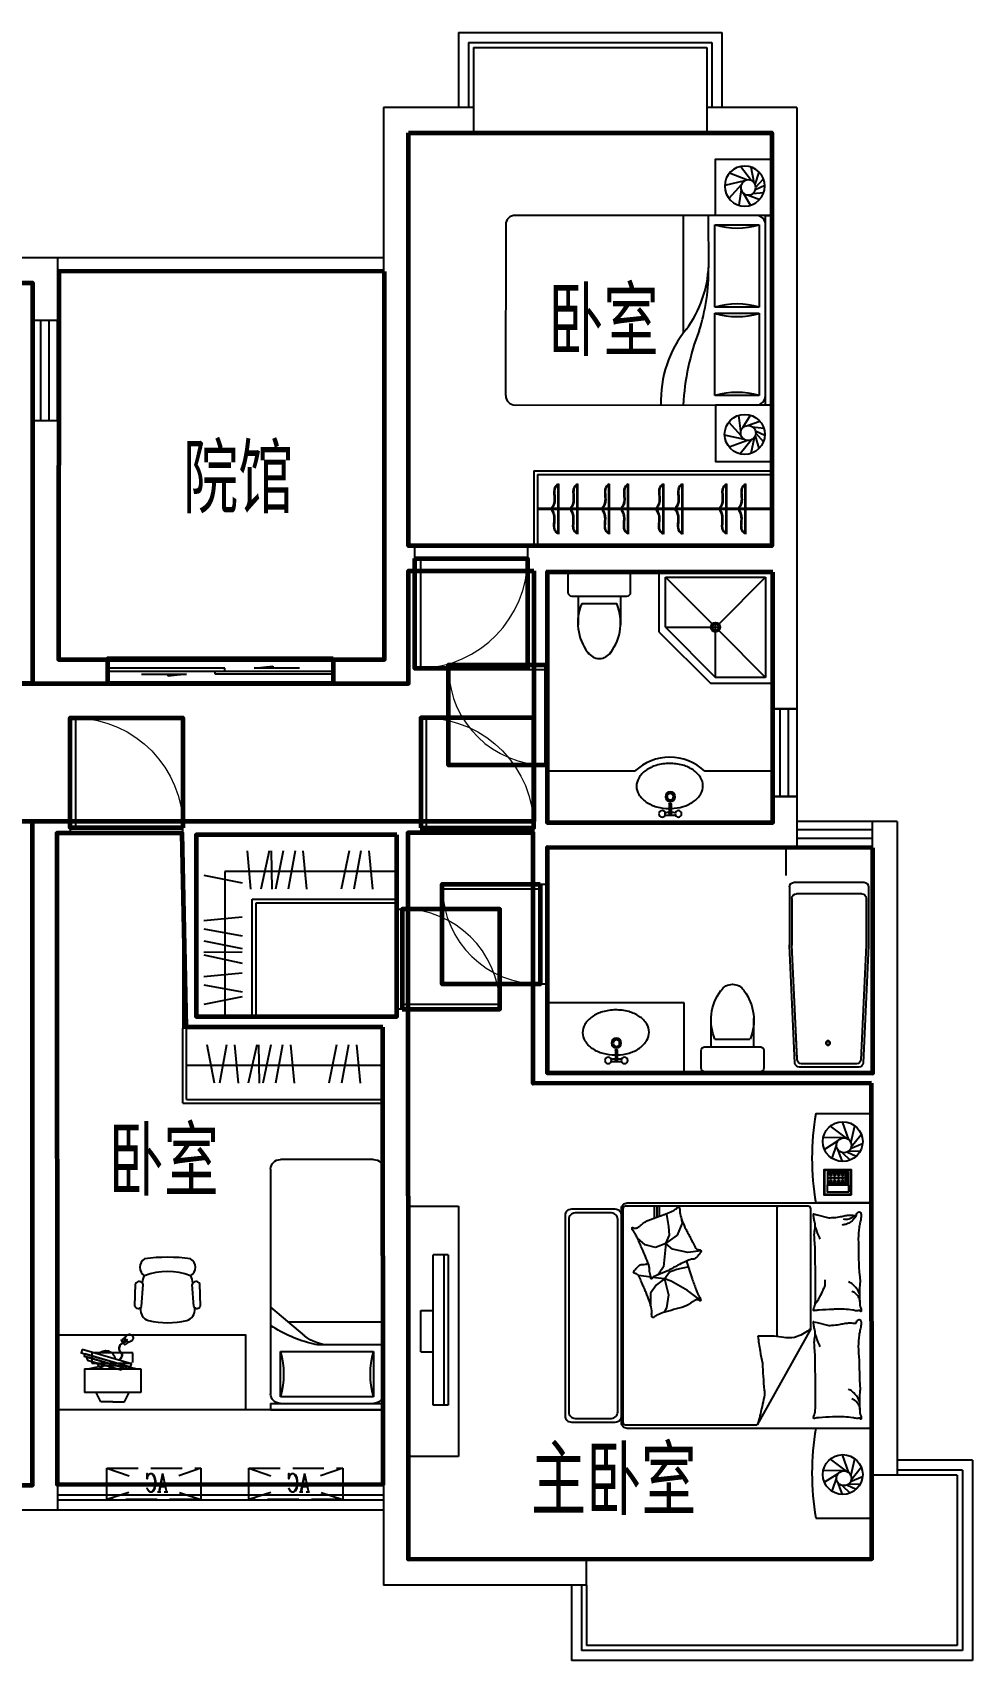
# Model space of a CAD drawing. Extents: x -634437 to -602837, y -712943 to -698043.
# Drawn here: x -610337 to -602837, y -712943 to -699943 of the extents above; entities that cross this region are included whole.
import ezdxf

# ---------------------------------------------------------------- set-up
doc = ezdxf.new("R2010")
doc.units = 0
doc.header["$LTSCALE"] = 1000
doc.header["$MEASUREMENT"] = 0
doc.linetypes.add('DASH', pattern=[0.35, 0.25, -0.1])
doc.layers.get('0').update_dxf_attribs({"linetype": 'CONTINUOUS'})
for name, color, linetype in [('F', 8, 'CONTINUOUS'), ('FURNITURE', 8, 'CONTINUOUS'), ('K_EQUIPMENT', 89, 'CONTINUOUS'), ('KTIAO', 124, 'CONTINUOUS'), ('TOTHER', 223, 'CONTINUOUS'), ('WALL', 2, 'CONTINUOUS'), ('WINDOW', 4, 'CONTINUOUS'), ('家具', 8, 'CONTINUOUS'), ('房间名称', 7, 'CONTINUOUS')]:
    doc.layers.add(name, color=color, linetype=linetype)
for name, color, linetype, lineweight in [('GT_卧室', 1, 'CONTINUOUS', 60), ('GT_卫生间', 5, 'CONTINUOUS', 60), ('GT_客厅', 2, 'CONTINUOUS', 60), ('GT_花园', 74, 'CONTINUOUS', 60), ('GT_衣帽间', 90, 'CONTINUOUS', 60), ('GT_过道', 30, 'CONTINUOUS', 60), ('GT_门', 3, 'CONTINUOUS', 60), ('GT_餐厅', 3, 'CONTINUOUS', 60)]:
    doc.layers.add(name, color=color, linetype=linetype, lineweight=lineweight)
doc.styles.add('_HZTXT', font='txt.shx', dxfattribs={"width": 0.8, "bigfont": 'HZTXT.shx'})
doc.styles.add('_ROMANC', font='ROMANC', dxfattribs={"width": 0.7})
doc.styles.add('ATT', font='TXT')
doc.styles.add('DIM_FONT', font='ZBTXT.shx', dxfattribs={"width": 0.8})

# ---------------------------------------------------------------- blocks, each defined once
blk = doc.blocks.new('$DorLib2D$00000001')
for p, q in [((0.45, 0.975), (0.5, 0.975)), ((0.45, 0), (0.45, 0.975)), ((0.5, 0), (0.5, 0.975)), ((0.5, 0), (0.45, 0))]:
    blk.add_line(p, q)
at = {"lineweight": 13}
blk.add_arc((0.475, 0), 0.975, 91.4693, 180, dxfattribs=at)
blk = doc.blocks.new('$DorLib2D$00000131')
at = {"color": 0, "linetype": 'Continuous'}
for p, q in [((0.15, 0.125), (0.2319, 0.1973)), ((0.2319, 0.1973), (0.2319, 0.125)), ((-0.5, 0.125), (-0.5, 0)), ((0.0192, 0.125), (-0.5, 0.125)), ((0.0192, 0), (0.0192, 0.125)), ((0.35, 0.125), (0.15, 0.125)), ((-0.5, 0), (0.0192, 0)), ((-0.024, 0), (0.5, 0)), ((-0.024, -0.125), (-0.024, 0)), ((0.5, 0), (0.5, -0.125)), ((-0.35, -0.125), (-0.15, -0.125)), ((-0.2319, -0.1973), (-0.2319, -0.125)), ((-0.15, -0.125), (-0.2319, -0.1973)), ((0.5, -0.125), (-0.024, -0.125))]:
    blk.add_line(p, q, dxfattribs=at)
blk = doc.blocks.new('$TCHSYS$WIN2D')
for p, q in [((-0.5, 0.5), (0.5, 0.5)), ((-0.5, 0.5), (-0.5, -0.5)), ((0.5, 0.5), (0.5, -0.5)), ((0.5, 0.167), (-0.5, 0.167)), ((0.5, -0.167), (-0.5, -0.167)), ((-0.5, -0.5), (0.5, -0.5))]:
    blk.add_line(p, q)
blk = doc.blocks.new('电视2')
for p, q in [((0, -400), (0, 0)), ((0, 0), (2000, 0)), ((1590, -116), (390, -116)), ((2000, 0), (2000, -400)), ((2000, -400), (0, -400))]:
    blk.add_line(p, q)
at = {"ltscale": 30}
for p, q in [((390, -82), (390, -202)), ((390, -82), (1590, -82)), ((1590, -82), (1590, -202)), ((1590, -202), (390, -202)), ((835, -300), (835, -202)), ((1165, -300), (1165, -202)), ((1165, -300), (835, -300))]:
    blk.add_line(p, q, dxfattribs=at)
blk = doc.blocks.new('_E0BEL')
for p, q in [((0.7, 117.5), (0.7, 175.5)), ((12.7, 117.5), (12.7, 175.5))]:
    blk.add_line(p, q)
at = {"elevation": 0}
for points in [[(-200.4, 7.9, -0.138026), (-186, 57.6, -0.10705), (-139.8, 105.2, -0.080655), (-76.4, 134.1, -0.06508), (0.7, 144.6, -0.068521)], [(12.7, 144.5, -0.061921), (85.8, 132.8, -0.080655), (148.7, 103, -0.10705), (194.1, 54.7, -0.138026), (207.8, 4.8, -0.138026), (193.4, -45, -0.10705), (147.2, -92.6, -0.080655), (83.8, -121.4, -0.068521), (2.6, -132, -0.068521), (-78.4, -120.2, -0.080655), (-141.3, -90.3, -0.10705), (-186.7, -42, -0.138026), (-200.4, 7.9, -0.138026)]]:
    blk.add_lwpolyline(points, format="xyb", dxfattribs=at)
for centre, radius in [((-43.3, 177.7, 0), 20), ((7.2, 71.9, 0), 30), ((56.7, 177.7, 0), 20), ((7.2, 71.9, 0), 20)]:
    blk.add_circle(centre, radius)
for centre, radius, start, end in [((6.7, -329.2, 0), 517, 86.4357, 93.5643), ((6.7, 684.7, 0), 517, 266.4357, 269.33501), ((6.7, 175.5, 0), 6, 360, 180), ((6.7, 117.5, 0), 6, 180, 360), ((6.7, 684.7, 0), 517, 270.66499, 273.5643)]:
    blk.add_arc(centre, radius, start, end)
at = {"style": 'DIM_FONT', "width": 0.8, "flags": 9}
for tag in ['XSIZE', 'YSIZE']:
    blk.add_attdef(tag, (0, 0), '', height=0.5, dxfattribs=at)
blk = doc.blocks.new('t55')
at = {"layer": 'TOTHER'}
for p, q in [((1217763, 680172), (1217323, 680172)), ((1217293, 680142), (1217293, 680002)), ((1217793, 680002), (1217793, 680142)), ((1217323, 679972), (1217763, 679972)), ((1217373, 679972), (1217373, 679742)), ((1217403, 679912), (1217682, 679912)), ((1217712, 679972), (1217712, 679742))]:
    blk.add_line(p, q, dxfattribs=at)
for centre, radius, start, end in [((1217323, 680142), 30, 89.9999, 179.9999), ((1217763, 680142), 30, 359.9999, 89.9999), ((1217323, 680002), 30, 179.9999, 269.9999), ((1217770, 679759), 398, 157.4503, 216.638), ((1217315, 679759), 398, 323.3617, 22.5494), ((1217763, 680002), 30, 269.9999, 359.9999), ((1217543, 679583), 110, 213.4507, 326.549)]:
    blk.add_arc(centre, radius, start, end, dxfattribs=at)
blk = doc.blocks.new('$plan$00002156')
for p, q in [((-450, 450, 0), (450, 450, 0)), ((-450, -450, 0), (-450, 450, 0)), ((-400, 400, 0), (400, 400, 0)), ((-400, 400, 0), (-26.2175, 26.2175, 0)), ((-400, -400, 0), (-400, 400, 0)), ((26.4075, 26.41, 0), (400, 400, 0)), ((400, 400, 0), (400, 0, 0)), ((450, 450, 0), (450, -37.5, 0)), ((0, 0, 0), (-25, 0, 0)), ((0, 0, 0), (0, 25, 0)), ((25, 0, 0), (0, 0, 0)), ((0, -25, 0), (0, 0, 0)), ((0, -400, 0), (400, 0, 0)), ((400, 0, 0), (37.5, 0, 0)), ((-400, -400, 0), (-26.5225, -26.5225, 0)), ((0, -400, 0), (0, -37.5, 0)), ((37.5, -450, 0), (450, -37.5, 0)), ((37.5, -450, 0), (-450, -450, 0)), ((0, -400, 0), (-400, -400, 0))]:
    blk.add_line(p, q)
for radius in [37.5, 25]:
    blk.add_circle((0, 0, 0), radius)
blk = doc.blocks.new('A$C784465A7')
at = {"layer": 'TOTHER'}
for p, q in [((29, 1507), (29, 1034)), ((66, 1544), (635, 1544)), ((673, 1507), (673, 1034)), ((48, 1413), (48, 1032)), ((85, 1451), (616, 1451)), ((654, 1413), (654, 1032)), ((29, 1030), (72, 72)), ((48, 1032), (91, 99)), ((611, 99), (654, 1032)), ((611, 109), (654, 1032)), ((629, 72), (672, 1030)), ((109, 38), (592, 38)), ((128, 66), (574, 66))]:
    blk.add_line(p, q, dxfattribs=at)
at = {"layer": 'TOTHER', "const_width": 1.41}
for points in [[(1, 1601), (1, 1)], [(701, 1601), (1, 1601)], [(701, 1), (701, 1601)], [(1, 1), (701, 1)]]:
    blk.add_lwpolyline(points, dxfattribs=at)
at = {"layer": 'TOTHER'}
for radius in [18.8, 15]:
    blk.add_circle((359, 235), radius, dxfattribs=at)
for centre, start, end in [((66, 1507), 90, 180), ((635, 1507), 0, 90), ((85, 1413), 90, 180), ((616, 1413), 0, 90), ((66, 1034), 180, 186.2034), ((635, 1034), 353.7966, 0), ((109, 76), 186.2034, 270), ((128, 104), 186.6325, 270), ((574, 104), 270, 353.3675), ((592, 76), 270, 353.7966)]:
    blk.add_arc(centre, 37.5, start, end, dxfattribs=at)
at = {"layer": 'TOTHER', "oblique": -180, "text_generation_flag": 4, "width": 0.8, "flags": 9}
for tag in ['XSIZE', 'YSIZE']:
    blk.add_attdef(tag, (1, 751), '', height=0.469, rotation=270, dxfattribs=at)
blk = doc.blocks.new('KTIAO')
at = {"layer": 'KTIAO', "linetype": 'DASH'}
for p, q in [((0, 0), (177, -59)), ((0, 0), (0, -250)), ((750, 0), (0, 0)), ((750, 0), (573, -59)), ((750, -250), (750, 0)), ((172, -193), (0, -250)), ((0, -250), (750, -250)), ((575, -192), (750, -250))]:
    blk.add_line(p, q, dxfattribs=at)
at = {"layer": 'KTIAO', "style": '_ROMANC', "width": 0.7}
blk.add_text('AC', height=148.6, rotation=360, dxfattribs=at).set_placement((261, -190))
at = {"layer": 'KTIAO', "style": 'DIM_FONT', "width": 0.6, "flags": 9}
for tag in ['XSIZE', 'YSIZE']:
    blk.add_attdef(tag, (0, -250), '', height=0.5, rotation=360, dxfattribs=at)
blk = doc.blocks.new('M_C5')
for p, q in [((-60, 63), (-50, 152)), ((-28, 86), (7, 160)), ((-9, 88), (59, 149)), ((-54, -14), (-154, 45)), ((-71, 21), (-106, 120)), ((12, 83), (112, 114)), ((26, 75), (152, 50)), ((42, 53), (156, -35)), ((48, 21), (102, -123)), ((-26, -30), (-153, -47)), ((14, -26), (-99, -126)), ((41, -2), (5, -160))]:
    blk.add_line(p, q)
for centre, radius in [((0, 0), 160), ((-11, 28), 60)]:
    blk.add_circle(centre, radius)
at = {"width": 0.8, "flags": 9}
for tag in ['XSIZE', 'YSIZE']:
    blk.add_attdef(tag, (0, 0), '', height=0.5, dxfattribs=at)
blk = doc.blocks.new('A$C5AB8049F')
for p, q in [((1964, 2125), (450, 2124)), ((450, 2074), (450, 2124)), ((1964, 2074), (1964, 2125)), ((1964, 2074), (450, 2074)), ((450, 1998), (451, 76)), ((526, 2023), (1182, 2023)), ((526, 1670), (526, 2023)), ((1182, 2023), (1182, 1670)), ((1232, 2023), (1889, 2024)), ((1232, 1670), (1232, 2023)), ((1889, 2024), (1889, 1670)), ((1965, 76), (1964, 1998)), ((867, 1620), (450, 1619)), ((1182, 1670), (526, 1670)), ((1889, 1670), (1232, 1670)), ((1384, 1418), (450, 1418)), ((526, 0), (1889, 0))]:
    blk.add_line(p, q)
for points in [[(450, 2124), (450, 1674), (0, 1674), (0, 2124)], [(1965, 2124), (1965, 1674), (2415, 1674), (2415, 2124)]]:
    blk.add_lwpolyline(points, close=True)
for centre, radius, start, end in [((526, 1998), 75.7, 90.0165, 180.0165), ((-80, 1846), 631, 343.7563, 16.2767), ((1788, 1847), 631, 163.7563, 196.2767), ((627, 1847), 631, 343.7563, 16.2767), ((2494, 1847), 631, 163.7563, 196.2767), ((1889, 1998), 75.7, 0.0165, 90.0165), ((813, 693), 928, 53.9762, 87.4767), ((888, 36), 1584, 72.2132, 90.7584), ((1926, 2131), 892, 230.4704, 272.4493), ((2049, 3273), 1857, 248.6096, 267.4005), ((526, 76), 75.7, 180.0165, 270.0165), ((1889, 76), 75.7, 270.0165, 0.0165)]:
    blk.add_arc(centre, radius, start, end)
at = {"extrusion": (0, 0, -1), "zscale": -1, "rotation": 359.983475791321}
blk.add_blockref('M_C5', (-216, 1908), dxfattribs=at)
at = {"rotation": 359.9834757913209}
blk.add_blockref('M_C5', (2199, 1908), dxfattribs=at)
blk = doc.blocks.new('A$C612B7823')
at = {"layer": 'FURNITURE', "color": 8}
for p, q in [((0, 152), (195, 152)), ((9, 157), (195, 157)), ((205, 157), (391, 157)), ((205, 152), (400, 152)), ((9, 5), (195, 5)), ((205, 5), (391, 5)), ((0, 0), (195, 0)), ((205, 0), (400, 0))]:
    blk.add_line(p, q, dxfattribs=at)
for points, knots in [([(0, 152), (5, 160), (37, 208), (130, 168), (182, 201), (195, 210)], [0, 0, 0, 0, 27.872489, 164.947438, 211.656479, 211.656479, 211.656479, 211.656479]), ([(9, 157), (10, 158), (10, 159), (13, 163), (16, 166), (19, 169), (20, 170), (22, 172), (24, 173), (28, 176), (31, 178), (38, 180), (41, 181), (48, 182), (52, 183), (60, 183), (64, 183), (76, 183), (83, 182), (99, 181), (107, 181), (122, 180), (130, 180), (141, 181), (144, 181), (149, 182), (151, 183), (155, 184), (157, 184), (159, 185), (161, 186), (165, 187), (168, 188), (177, 193), (183, 196), (191, 201), (193, 202), (195, 204)], [9.13022, 9.13022, 9.13022, 9.13022, 12.01384, 12.01384, 24.02768, 24.02768, 27.936178, 27.936178, 35.307873, 35.307873, 47.743214, 47.743214, 60.178555, 60.178555, 72.613896, 72.613896, 85.049237, 85.049237, 106.389948, 106.389948, 127.730658, 127.730658, 149.071368, 149.071368, 157.354435, 157.354435, 163.711331, 163.711331, 168.103919, 168.103919, 172.496506, 172.496506, 181.281681, 181.281681, 201.387953, 201.387953, 208.3547, 208.3547, 208.3547, 208.3547]), ([(400, 152), (395, 160), (363, 208), (270, 168), (218, 201), (205, 210)], [0, 0, 0, 0, 27.872489, 164.947438, 211.656479, 211.656479, 211.656479, 211.656479]), ([(391, 157), (390, 158), (390, 159), (387, 163), (384, 166), (381, 169), (380, 170), (378, 172), (376, 173), (372, 176), (369, 178), (362, 180), (359, 181), (352, 182), (348, 183), (340, 183), (336, 183), (324, 183), (317, 182), (301, 181), (293, 181), (278, 180), (270, 180), (259, 181), (256, 181), (251, 182), (249, 183), (245, 184), (243, 184), (241, 185), (239, 186), (235, 187), (232, 188), (223, 193), (217, 196), (209, 201), (207, 202), (205, 204)], [9.13022, 9.13022, 9.13022, 9.13022, 12.01384, 12.01384, 24.02768, 24.02768, 27.936178, 27.936178, 35.307873, 35.307873, 47.743214, 47.743214, 60.178555, 60.178555, 72.613896, 72.613896, 85.049237, 85.049237, 106.389948, 106.389948, 127.730658, 127.730658, 149.071368, 149.071368, 157.354435, 157.354435, 163.711331, 163.711331, 168.103919, 168.103919, 172.496506, 172.496506, 181.281681, 181.281681, 201.387953, 201.387953, 208.3547, 208.3547, 208.3547, 208.3547]), ([(0, 0), (5, 8), (37, 56), (130, 16), (182, 49), (195, 58)], [0, 0, 0, 0, 27.872489, 164.947438, 211.656479, 211.656479, 211.656479, 211.656479]), ([(9, 5), (10, 6), (10, 7), (13, 11), (16, 13), (19, 17), (20, 18), (22, 20), (24, 21), (28, 24), (31, 25), (38, 28), (41, 29), (48, 30), (52, 30), (60, 31), (64, 31), (76, 31), (83, 30), (99, 29), (107, 29), (122, 28), (130, 28), (141, 29), (144, 29), (149, 30), (151, 31), (155, 31), (157, 32), (159, 33), (161, 33), (165, 35), (168, 36), (177, 40), (183, 44), (191, 49), (193, 50), (195, 52)], [9.13022, 9.13022, 9.13022, 9.13022, 12.01384, 12.01384, 24.02768, 24.02768, 27.936178, 27.936178, 35.307873, 35.307873, 47.743214, 47.743214, 60.178555, 60.178555, 72.613896, 72.613896, 85.049237, 85.049237, 106.389948, 106.389948, 127.730658, 127.730658, 149.071368, 149.071368, 157.354435, 157.354435, 163.711331, 163.711331, 168.103919, 168.103919, 172.496506, 172.496506, 181.281681, 181.281681, 201.387953, 201.387953, 208.3547, 208.3547, 208.3547, 208.3547]), ([(400, 0), (395, 8), (363, 56), (270, 16), (218, 49), (205, 58)], [0, 0, 0, 0, 27.872489, 164.947438, 211.656479, 211.656479, 211.656479, 211.656479]), ([(391, 5), (390, 6), (390, 7), (387, 11), (384, 13), (381, 17), (380, 18), (378, 20), (376, 21), (372, 24), (369, 25), (362, 28), (359, 29), (352, 30), (348, 30), (340, 31), (336, 31), (324, 31), (317, 30), (301, 29), (293, 29), (278, 28), (270, 28), (259, 29), (256, 29), (251, 30), (249, 31), (245, 31), (243, 32), (241, 33), (239, 33), (235, 35), (232, 36), (223, 40), (217, 44), (209, 49), (207, 50), (205, 52)], [9.13022, 9.13022, 9.13022, 9.13022, 12.01384, 12.01384, 24.02768, 24.02768, 27.936178, 27.936178, 35.307873, 35.307873, 47.743214, 47.743214, 60.178555, 60.178555, 72.613896, 72.613896, 85.049237, 85.049237, 106.389948, 106.389948, 127.730658, 127.730658, 149.071368, 149.071368, 157.354435, 157.354435, 163.711331, 163.711331, 168.103919, 168.103919, 172.496506, 172.496506, 181.281681, 181.281681, 201.387953, 201.387953, 208.3547, 208.3547, 208.3547, 208.3547])]:
    blk.add_open_spline(points, degree=3, knots=knots, dxfattribs=at)
blk = doc.blocks.new('A$C574D23D0')
at = {"layer": 'FURNITURE'}
for p, q in [((1870, 18), (1870, 588)), ((1900, -12), (1900, 588)), ((0, 298), (1870, 298)), ((0, 288), (1870, 288)), ((1870, 18), (0, 18)), ((1900, -12), (0, -12))]:
    blk.add_line(p, q, dxfattribs=at)
at = {"layer": 'FURNITURE', "xscale": -1, "rotation": 270}
for p in [(210, 93), (714, 93), (1146, 93), (1551, 93)]:
    blk.add_blockref('A$C612B7823', p, dxfattribs=at)
blk = doc.blocks.new('A$C723222DE')
at = {"layer": 'FURNITURE'}
for p, q in [((188, 186), (60, 283)), ((208, 174), (158, 317)), ((224, 146), (255, 285)), ((153, 188), (3, 191)), ((119, 164), (13, 97)), ((109, 135), (71, 27)), ((221, 103), (316, 143)), ((226, 118), (306, 217)), ((118, 97), (155, 0)), ((153, 73), (218, 11)), ((192, 76), (266, 42)), ((208, 86), (298, 83))]:
    blk.add_line(p, q, dxfattribs=at)
for centre, radius in [((159, 159), 159), ((168, 130), 59.4)]:
    blk.add_circle(centre, radius, dxfattribs=at)
blk = doc.blocks.new('A$C78A820BF')
at = {"color": 252}
for p, q in [((2000, 3231), (2450, 3231)), ((2450, 3231), (2450, 2516)), ((1941, 2490), (482, 2490)), ((714, 2396), (714, 2490)), ((734, 2404), (734, 2490)), ((754, 2411), (754, 2490)), ((2450, 2516), (2000, 2516)), ((462, 2470), (462, 764)), ((812, 2425), (805, 2429)), ((829, 2327), (812, 2425)), ((898, 2260), (936, 2355)), ((936, 2355), (932, 2379)), ((1689, 2470), (1689, 1450)), ((1961, 1512), (1961, 2470)), ((640, 2181), (577, 2235)), ((805, 2191), (898, 2260)), ((805, 2191), (832, 2258)), ((832, 2258), (829, 2327)), ((722, 2160), (640, 2181)), ((805, 2191), (722, 2160)), ((805, 2191), (786, 2006)), ((857, 2147), (805, 2191)), ((979, 2121), (857, 2147)), ((1082, 2135), (979, 2121)), ((750, 1956), (741, 1944)), ((786, 2006), (750, 1956)), ((792, 1910), (833, 1967)), ((833, 1967), (891, 1987)), ((891, 1987), (980, 2007)), ((683, 1924), (589, 1936)), ((729, 1861), (681, 1795)), ((792, 1910), (698, 1922)), ((792, 1910), (729, 1861)), ((792, 1910), (824, 1782)), ((847, 1892), (792, 1910)), ((978, 1817), (847, 1892)), ((681, 1795), (681, 1703)), ((824, 1782), (810, 1679)), ((1082, 1738), (978, 1817)), ((810, 1679), (790, 1643)), ((1961, 1512), (1534, 744)), ((482, 744), (1534, 744)), ((2450, 716), (2000, 716)), ((2450, 0), (2450, 716)), ((2000, 0), (2450, 0))]:
    blk.add_line(p, q, dxfattribs=at)
for points in [[(2286, 2582), (2286, 2781), (2066, 2781), (2066, 2582)], [(2281, 2587), (2281, 2776), (2071, 2776), (2071, 2587)], [(2262, 2669), (2262, 2758), (2093, 2758), (2093, 2669)], [(2251, 2681), (2251, 2746), (2235, 2746), (2235, 2681)], [(2263, 2606), (2263, 2657), (2092, 2657), (2092, 2606)]]:
    blk.add_lwpolyline(points, close=True, dxfattribs=at)
for points in [[(495, 2516), (2450, 2516), (2450, 716), (495, 716, -0.414214), (450, 761), (450, 2471, -0.414214)], [(867, 2457, 0.101392), (891, 2476, -0.223768), (904, 2482, -0.25558), (909, 2479, -0.081563), (915, 2464, -0.071805), (916, 2447, 0.069985), (918, 2429, 0.03546), (935, 2371, 0.029432), (965, 2304, 0.001554), (982, 2272, -0.00152), (999, 2239, -0.004735), (1017, 2205, 0.00382), (1038, 2163, 0.296001), (1072, 2143, -0.649774), (1083, 2123, -0.02319), (1078, 2118, 0.0288), (1075, 2114, 0.005727), (1070, 2107, -0.004358), (1063, 2098, -0.027528), (1047, 2079, -0.046214), (1036, 2070, -0.194121), (1020, 2066, 0.133719), (996, 2063, 0.011505), (954, 2044, 0.008882), (900, 2018, 0.012426), (832, 1981, -0.033612), (806, 1968), (749, 1945), (706, 1927, 0.224341), (693, 1913, -0.722772), (684, 1913, -0.103513), (683, 1917, 0.053465), (683, 1924, 0.030109), (678, 1947, -0.031436), (674, 1969, -0.05324), (674, 1984, 0.05518), (673, 1999, 0.056271), (667, 2024, 0.0108), (615, 2150, 0.00456), (577, 2235, 0.01125), (561, 2268, 0.069394), (548, 2286, -0.079756), (538, 2302, -0.106399), (535, 2317, -0.328642), (538, 2321, -0.299547), (544, 2319, 0.189917), (554, 2314, 0.033518), (564, 2314, 0.075627), (568, 2315, 0.053489), (576, 2318, 0.017838), (597, 2332, 0.038394), (620, 2351, -0.059529), (635, 2363, -0.035943), (660, 2375, -0.011245), (745, 2407, -0.006203), (783, 2421, 0.010783), (805, 2429, 0.019485), (818, 2434, 0.005062)], [(0, 2416), (0, 816, 0.414214), (50, 766), (400, 766, 0.414214), (450, 816), (450, 2416, 0.414214), (400, 2466), (50, 2466, 0.414214)], [(30, 2386), (30, 846, 0.414214), (80, 796), (370, 796, 0.414214), (420, 846), (420, 2386, 0.414214), (370, 2436), (80, 2436, 0.414214)]]:
    blk.add_lwpolyline(points, format="xyb", close=True, dxfattribs=at)
for points in [[(2323, 2415, -0.263368), (2342, 2443, -0.494818), (2361, 2433, -0.049225), (2362, 2416, -0.036831), (2361, 2392, -0.031893), (2353, 2354, 0.035782), (2346, 2320, 0.032941), (2340, 2230, 0.011324), (2346, 1969, 0.017905), (2351, 1932, -0.033397), (2353, 1912, -0.03204), (2353, 1874, 0.018442), (2349, 1810, 0.010837), (2350, 1745, 0.014624), (2353, 1697, 0.111249), (2361, 1675, -0.153708), (2364, 1658, -0.076444), (2363, 1651, -0.215512), (2361, 1649, -0.585858), (2358, 1651, 0.363489), (2355, 1656, 0.191716), (2344, 1656, -0.129675), (2327, 1654, -0.01735), (2310, 1657, 0.019326), (2295, 1660, 0.018818), (2227, 1667, 0.021828), (2167, 1667, 0.006204), (2134, 1666, 0.001963), (2027, 1660, 0.028341), (1991, 1656, -0.117014), (1982, 1656, -0.36606), (1981, 1658, -0.03973), (1984, 1671, -0.048309), (1989, 1685, 0.062981), (1993, 1696, 0.04058), (1996, 1719, 0.014345), (1999, 1786, 0.005484), (1998, 1911, 0.002795), (1995, 2157, 0.008762), (1992, 2200, -0.008153), (1989, 2246, -0.06251), (1994, 2303, 0.078669), (1996, 2348, 0.047825), (1991, 2371, -0.034494), (1984, 2401, -0.023571), (1981, 2427, -0.510228), (1982, 2428), (2012, 2420), (2094, 2400, 0.073041), (2114, 2398, 0.023305), (2175, 2403, 0.018299), (2198, 2407, -0.01097), (2236, 2415, -0.042281), (2270, 2418, -0.027201), (2324, 2415)], [(2323, 2415, -0.077379), (2298, 2380, -0.077379), (2263, 2354, -0.047525), (2239, 2345, -0.047525), (2212, 2339)], [(2307, 2416, -0.05369), (2294, 2402, -0.070312), (2282, 2394, -0.015448), (2273, 2390, -0.013244), (2263, 2386, -0.082127), (2245, 2383, -0.064164), (2222, 2386)], [(1996, 2324, 0.009729), (2005, 2297, 0.009729), (2015, 2270, 0.007971), (2024, 2248, 0.007971), (2034, 2227)], [(970, 2052, 0.025626), (972, 2040, 0.0108), (1014, 1911, 0.00456), (1045, 1823, 0.01125), (1059, 1788, 0.069394), (1070, 1769, -0.079756), (1079, 1753, -0.106399), (1082, 1738, -0.328642), (1078, 1734, -0.299547), (1072, 1736, 0.189917), (1063, 1742, 0.033518), (1053, 1743, 0.075627), (1048, 1743, 0.053489), (1040, 1740, 0.017838), (1018, 1727, 0.038394), (994, 1710, -0.059529), (978, 1700, -0.035943), (952, 1689, -0.011245), (865, 1664, -0.006203), (826, 1653, 0.010783), (803, 1647, 0.019485), (790, 1643, 0.005062), (740, 1623, 0.101392), (714, 1606, -0.223768), (701, 1602, -0.25558), (696, 1605, -0.081563), (691, 1620, -0.071805), (691, 1637, 0.069985), (691, 1655, 0.03546), (678, 1715, 0.029432), (653, 1784, 0.001554), (639, 1817, -0.00152), (624, 1851, -0.004735), (610, 1886, 0.00382), (591, 1930, 0.296001), (559, 1952, -0.649774), (550, 1973, -0.02319), (555, 1978, 0.0288), (558, 1982, 0.005727), (564, 1988, -0.004358), (572, 1997, -0.027528), (589, 2014, -0.046214), (600, 2022, -0.194121), (617, 2025, 0.133719), (641, 2026, 0.005779), (663, 2034, 0.008882)], [(1995, 1705, 0.016108), (2021, 1744, 0.024599), (2036, 1771, 0.009477), (2059, 1820, 0.015937), (2072, 1850, 0.072521), (2075, 1866, 0.033339), (2075, 1902)], [(2349, 1791, 0.027842), (2339, 1814, 0.048685), (2331, 1827, 0.023666), (2306, 1855, 0.031223), (2286, 1874, 0.046801), (2278, 1879, 0.023191), (2261, 1887)], [(2355, 1709, 0.088153), (2352, 1743, 0.088153), (2336, 1774, 0.077547), (2315, 1796, 0.077547), (2288, 1810)], [(2323, 1555, -0.263368), (2342, 1583, -0.494818), (2361, 1574, -0.049225), (2362, 1556, -0.036831), (2361, 1533, -0.031893), (2353, 1495, 0.035782), (2346, 1461, 0.032941), (2340, 1371, 0.026564), (2346, 1260, 0.003617), (2351, 1072, -0.033397), (2353, 1052, -0.03204), (2353, 1015, 0.018442), (2349, 951, 0.010837), (2350, 886, 0.014624), (2353, 838, 0.111249), (2361, 816, -0.153708), (2364, 799, -0.076444), (2363, 791, -0.215512), (2361, 789, -0.585858), (2358, 792, 0.363489), (2355, 797, 0.191716), (2344, 797, -0.129675), (2327, 795, -0.01735), (2310, 798, 0.019326), (2295, 801, 0.018818), (2227, 807, 0.021828), (2167, 808, 0.006204), (2134, 807, 0.001963), (2027, 801, 0.028341), (1991, 796, -0.117014), (1982, 797, -0.36606), (1981, 798, -0.03973), (1984, 812, -0.048309), (1989, 826, 0.062981), (1993, 836, 0.04058), (1996, 860, 0.014345), (1999, 926, 0.005484), (1998, 1052, 0.002795), (1995, 1298, 0.008762), (1992, 1341, -0.008153), (1989, 1386, -0.06251), (1994, 1443, 0.078669), (1996, 1489, 0.047825), (1991, 1511, -0.034494), (1984, 1542, -0.023571), (1981, 1568, -0.510228), (1982, 1568), (2012, 1561), (2094, 1540, 0.073041), (2114, 1538, 0.023305), (2175, 1544, 0.018299), (2198, 1548, -0.01097), (2236, 1555, -0.042281), (2270, 1558, -0.027201), (2324, 1555)], [(1538, 1451, 0.007867), (1556, 1334, 0.009508), (1574, 1237, 0.002044), (1588, 1022, -0.023828), (1592, 1004, -0.080713), (1591, 985, -0.009591), (1559, 833, -0.013133), (1551, 799, -0.007859), (1534, 744)], [(1961, 1512, -0.085272), (1851, 1449, -0.124044), (1764, 1440), (1668, 1453), (1538, 1451)], [(1996, 1465, 0.009729), (2005, 1438, 0.009729), (2015, 1411, 0.007971), (2024, 1389, 0.007971), (2034, 1368)], [(2349, 931, 0.027842), (2339, 955, 0.048685), (2331, 968, 0.023666), (2306, 996, 0.031223), (2286, 1015, 0.046801), (2278, 1020, 0.023191), (2261, 1028)], [(2355, 849, 0.088153), (2352, 884, 0.088153), (2336, 915, 0.077547), (2315, 937, 0.077547), (2288, 951)]]:
    blk.add_lwpolyline(points, format="xyb", dxfattribs=at)
for centre in [(2120, 2744), (2151, 2744), (2182, 2744), (2214, 2744), (2120, 2715), (2120, 2686), (2151, 2715), (2151, 2686), (2182, 2715), (2182, 2686), (2214, 2715), (2214, 2686)]:
    blk.add_circle(centre, 9.56, dxfattribs=at)
for centre, radius, start, end in [((4118, 2873), 2148, 170.4136, 189.5864), ((482, 2470), 20, 90, 180), ((1709, 2470), 20, 90, 180), ((1941, 2470), 20, 0, 90), ((482, 764), 20, 180, 270), ((4118, 358), 2148, 170.4136, 189.5864)]:
    blk.add_arc(centre, radius, start, end, dxfattribs=at)
for p in [(2057, 2847), (2057, 188)]:
    blk.add_blockref('A$C723222DE', p, dxfattribs=at)
at = {"color": 252, "style": 'DIM_FONT', "width": 0.8, "flags": 9}
for tag in ['XSIZE', 'YSIZE']:
    blk.add_attdef(tag, (2450, 2516), '', height=0.5, rotation=270, dxfattribs=at)
blk = doc.blocks.new('11PTVN02')
at = {"color": 0, "linetype": 'ByBlock'}
for p, q in [((14, 24), (4, 24)), ((4, 24), (4, 0)), ((14, 0), (14, 24)), ((0, 17), (4, 19)), ((0, 12), (0, 17)), ((0, 12), (0, 7)), ((0, 7), (4, 5)), ((14, 0), (4, 0))]:
    blk.add_line(p, q, dxfattribs=at)
blk.add_arc((-21.5, 12), 37, 343.62955, 16.37045, dxfattribs=at)
at = {"color": 0, "linetype": 'ByBlock', "style": 'ATT'}
for tag, p, flags in [('ITEM', (1, -12), 3), ('ROOM_NUMBER', (1, -20), 1), ('WIDTH', (1, -29), 3), ('DEPTH', (1, -38), 3)]:
    blk.add_attdef(tag, p, '', height=6, dxfattribs=dict(at, flags=flags))
blk = doc.blocks.new('12PSTG02')
at = {"color": 0, "linetype": 'ByBlock'}
for p, q in [((-5.882738, 11.493405), (-13.636493, 11.294805)), ((-5.73403, 9.170818), (-13.415554, 8.575543)), ((-4.996459, 9.562867), (-5.284204, 9.540568)), ((-5.882738, -11.493405), (-13.636493, -11.294805)), ((-5.73403, -9.170818), (-13.415554, -8.575543)), ((-4.996459, -9.562867), (-5.284204, -9.540568)), ((-4.996459, -9.562867), (-5.28099, -9.544821))]:
    blk.add_line(p, q, dxfattribs=at)
for centre, radius, start, end in [((-6.286552, 10.301496), 1.258456, 296.04311, 71.283835), ((39.486083, 0), 62.486083, 172.590731, 187.409269), ((-19.5, 6.311132), 3.452743, 30.392687, 149.607313), ((4.70097, 0), 22.70097, 159.208954, 200.791046), ((-12.998837, 0.943692), 7.999035, 97.334712, 116.212212), ((-13.097037, 9.970029), 1.4304, 112.156422, 257.133709), ((-4.647836, 5.578088), 4, 16.10866, 95), ((-28.187947, 0), 28.187947, 346.275006, 13.724994), ((-19.5, -6.311132), 3.452743, 210.392687, 329.607313), ((-12.998837, -1.056308), 7.999035, 243.61801, 261.904764), ((-13.097037, -9.970029), 1.4304, 102.866291, 247.843578), ((-6.286552, -10.301496), 1.258456, 288.716165, 63.95689), ((-4.647836, -5.578088), 4, 265, 343.89134)]:
    blk.add_arc(centre, radius, start, end, dxfattribs=at)
at = {"color": 0, "linetype": 'ByBlock', "style": 'ATT'}
for tag, p, flags in [('ITEM', (-22, -21), 3), ('ROOM_NUMBER', (-22, -29), 1)]:
    blk.add_attdef(tag, p, '', height=6, dxfattribs=dict(at, flags=flags))
blk = doc.blocks.new('DFEE')
at = {"layer": '家具', "color": 8, "ltscale": 0.3}
for p, q in [((3896268, -1455215), (3896260, -1455196)), ((3896272, -1455224), (3896269, -1455218)), ((3896277, -1455189), (3896287, -1455212)), ((3896278, -1455181), (3896281, -1455186)), ((3896279, -1455190), (3896291, -1455218)), ((3896281, -1455180), (3896283, -1455185)), ((3896298, -1455215), (3896286, -1455187)), ((3896297, -1455208), (3896287, -1455185)), ((3896287, -1455214), (3896290, -1455220)), ((3896300, -1455216), (3896298, -1455210)), ((3896312, -1455197), (3896304, -1455178)), ((3896318, -1455212), (3896313, -1455199))]:
    blk.add_line(p, q, dxfattribs=at)
for points in [[(3896036, -1454961), (3896043, -1454935), (3896435, -1455049), (3896428, -1455075)], [(3896072, -1454943), (3896078, -1454924), (3896412, -1455021), (3896406, -1455040)], [(3896093, -1454929), (3896117, -1454911), (3896385, -1454989), (3896393, -1455016)]]:
    blk.add_lwpolyline(points, close=True, dxfattribs=at)
for centre, radius, start, end in [((3896239, -1454992), 74.1, 20.022, 127.635), ((3896239, -1454992), 74.1, 185.4, 322.257), ((3896264, -1455195), 4, 123.975, 202.6074), ((3896314, -1455263), 88.8, 113.3815, 126.1436), ((3896267, -1455154), 61.7, 270.6365, 288.2476), ((3896268, -1455154), 63.3, 271.22, 288.3616), ((3896286, -1455196), 11.3, 118.678, 142.1797), ((3896286, -1455196), 9.75, 88.3785, 136.8363), ((3896314, -1455263), 88.8, 99.0711, 111.8332), ((3896286, -1455196), 11.3, 83.035, 106.5367), ((3896289, -1455204), 15.8, 271.9024, 313.3123), ((3896289, -1455204), 14.2, 276.2925, 308.9223), ((3896269, -1455153), 61.7, 296.9671, 314.5782), ((3896269, -1455154), 63.3, 296.8532, 313.9947), ((3896301, -1455179), 4, 22.6074, 101.2397), ((3896348, -1455196), 33.8, 207.8637, 220.5026), ((3896292, -1455247), 42.9, 14.6734, 43.8634), ((3896242, -1455240), 33.8, 4.7121, 27.8637), ((3896318, -1455236), 42.9, 181.3514, 210.5414), ((3896306, -1455243), 28.3, 211.4048, 13.8099)]:
    blk.add_arc(centre, radius, start, end, dxfattribs=at)
for points, knots in [([(3896278, -1455181), (3896274, -1455167), (3896266, -1455146), (3896283, -1455108), (3896328, -1455107), (3896333, -1455071), (3896332, -1455052), (3896331, -1455047)], [0, 0, 0, 0, 41.803784, 84.615003, 133.531563, 179.048636, 200.365418, 200.365418, 200.365418, 200.365418]), ([(3896281, -1455180), (3896277, -1455170), (3896269, -1455148), (3896286, -1455110), (3896331, -1455109), (3896335, -1455072), (3896334, -1455053), (3896334, -1455048)], [0, 0, 0, 0, 41.803784, 84.615003, 133.531563, 179.048636, 202.886596, 202.886596, 202.886596, 202.886596])]:
    blk.add_open_spline(points, degree=3, knots=knots, dxfattribs=at)
blk = doc.blocks.new('$plan$00000310')
at = {"color": 0, "linetype": 'ByBlock'}
for p, q in [((-2000, 78), (-2000, 822)), ((-1922, 900), (-130, 900)), ((-821, 900), (-593, 629)), ((-467, 822), (-467, 78)), ((-104, 822), (-467, 822)), ((-104, 78), (-104, 822)), ((-52, 900), (-52, 0)), ((-52, 900), (0, 900)), ((0, 900), (0, 0)), ((-701, 0), (-701, 757)), ((-519, 0), (-519, 490)), ((-130, 0), (-1922, 0)), ((-467, 78), (-104, 78)), ((-52, 0), (0, 0))]:
    blk.add_line(p, q, dxfattribs=at)
for centre, radius, start, end in [((-1922, 822), 77.9, 90, 180), ((-1556, 317), 1057, 13.3928, 33.4501), ((-286, 1445), 649, 253.7398, 286.2602), ((-130, 822), 77.9, 0, 90), ((-831, 428), 312, 0, 40.1059), ((-831, 490), 312, 0, 13.3928), ((-1922, 78), 77.9, 180, 270), ((-286, -545), 649, 73.7398, 106.2602), ((-130, 78), 77.9, 270, 0)]:
    blk.add_arc(centre, radius, start, end, dxfattribs=at)

msp = doc.modelspace()

# ---------------------------------------------------------------- linework, layer by layer
at = {"layer": 'F'}
for p, q in [((-608594, -706783), (-608622, -706478)), ((-608448, -706478), (-608515, -706783)), ((-608425, -706783), (-608430, -706478)), ((-608336, -706478), (-608399, -706783)), ((-608242, -706478), (-608298, -706783)), ((-608147, -706783), (-608176, -706478)), ((-607810, -706478), (-607873, -706783)), ((-607716, -706478), (-607772, -706783)), ((-607621, -706783), (-607650, -706478)), ((-608969, -706671), (-608663, -706734)), ((-607437, -706643), (-608803, -706643)), ((-608803, -706643), (-608803, -707793)), ((-608583, -706863), (-607437, -706863)), ((-608583, -707793), (-608583, -706863)), ((-608553, -706893), (-607437, -706893)), ((-608553, -707793), (-608553, -706893)), ((-608663, -707007), (-608969, -707036)), ((-608969, -707102), (-608663, -707158)), ((-608969, -707197), (-608663, -707259)), ((-608663, -707286), (-608969, -707291)), ((-608969, -707309), (-608663, -707375)), ((-608663, -707454), (-608969, -707483)), ((-608969, -707549), (-608663, -707605)), ((-608663, -707644), (-608969, -707705)), ((-609137, -708493), (-609137, -707893)), ((-609107, -708463), (-609107, -707893)), ((-608884, -708333), (-608944, -708028)), ((-608788, -708028), (-608845, -708333)), ((-608694, -708333), (-608722, -708028)), ((-608548, -708028), (-608615, -708333)), ((-608525, -708333), (-608530, -708028)), ((-608436, -708028), (-608499, -708333)), ((-608342, -708028), (-608398, -708333)), ((-608247, -708333), (-608276, -708028)), ((-607910, -708028), (-607973, -708333)), ((-607816, -708028), (-607872, -708333)), ((-607721, -708333), (-607750, -708028)), ((-607537, -708193), (-609107, -708193)), ((-609137, -708493), (-607537, -708493)), ((-609107, -708463), (-607537, -708463))]:
    msp.add_line(p, q, dxfattribs=at)
at = {"layer": 'FURNITURE'}
for p, q in [((-609537, -710487), (-609864, -710487)), ((-609864, -710487), (-609864, -710569)), ((-609864, -710569), (-609544, -710569)), ((-609537, -710564), (-609537, -710487))]:
    msp.add_line(p, q, dxfattribs=at)
msp.add_lwpolyline([(-608637, -710943), (-610137, -710943), (-610137, -710343), (-608637, -710343)], close=True, dxfattribs=at)
msp.add_lwpolyline([(-608637, -710943), (-610137, -710943), (-610137, -710343), (-608637, -710343)], close=True, dxfattribs=at)
at = {"layer": 'GT_卧室'}
for points in [[(-607337, -700743), (-604437, -700743), (-604437, -704043), (-607337, -704043), (-607337, -700743)], [(-607542, -707886), (-609112, -707887), (-609144, -706337), (-610143, -706337), (-610139, -711537), (-607539, -711536), (-607542, -707886)], [(-603642, -708333), (-606342, -708335), (-606343, -706335), (-607343, -706335), (-607339, -712135), (-603639, -712133), (-603642, -708333)]]:
    msp.add_lwpolyline(points, dxfattribs=at)
at = {"layer": 'GT_卫生间'}
for points in [[(-604429, -704253), (-606229, -704252), (-606230, -706252), (-604430, -706253), (-604429, -704253)], [(-603630, -706454), (-606230, -706452), (-606231, -708252), (-603631, -708254), (-603630, -706454)]]:
    msp.add_lwpolyline(points, dxfattribs=at)
at = {"layer": 'GT_客厅'}
msp.add_lwpolyline([(-610337, -706243), (-614937, -706243), (-614937, -711543), (-610337, -711543), (-610337, -706243)], dxfattribs=at)
at = {"layer": 'GT_花园'}
msp.add_lwpolyline([(-607527, -701851), (-610127, -701849), (-610129, -704949), (-607529, -704951), (-607527, -701851)], dxfattribs=at)
at = {"layer": 'GT_衣帽间'}
msp.add_lwpolyline([(-607430, -706351), (-609030, -706350), (-609031, -707800), (-607431, -707801), (-607430, -706351)], dxfattribs=at)
at = {"layer": 'GT_过道'}
msp.add_lwpolyline([(-606337, -704243), (-606337, -706243), (-614937, -706243), (-614937, -705143), (-607337, -705143), (-607337, -704243), (-606337, -704243)], dxfattribs=at)
at = {"layer": 'GT_门'}
for points in [[(-607287, -704143), (-606387, -704143), (-606387, -705021), (-607287, -705021), (-607287, -704143)], [(-607937, -704943), (-607937, -705143), (-609737, -705143), (-609737, -704943), (-607937, -704943)], [(-606237, -704993), (-606237, -705793), (-607017, -705793), (-607017, -704993), (-606237, -704993)], [(-609137, -706293), (-610037, -706293), (-610037, -705416), (-609137, -705416), (-609137, -706293)], [(-607237, -706293), (-606337, -706293), (-606337, -705416), (-607237, -705416), (-607237, -706293)], [(-606287, -706743), (-606287, -707543), (-607067, -707543), (-607067, -706743), (-606287, -706743)], [(-607387, -707743), (-606607, -707743), (-606607, -706943), (-607387, -706943), (-607387, -707743)]]:
    msp.add_lwpolyline(points, dxfattribs=at)
at = {"layer": 'GT_餐厅'}
msp.add_lwpolyline([(-610337, -705143), (-614937, -705143), (-614937, -703143), (-613437, -703143), (-613437, -701943), (-610337, -701943), (-610337, -705143)], dxfattribs=at)
at = {"layer": 'TOTHER'}
msp.add_line((-604323, -706675), (-604323, -706443), dxfattribs=at)
msp.add_lwpolyline([(-604971, -705843, 0.401255), (-605533, -705843), (-606237, -705843), (-606237, -706243), (-604437, -706243), (-604437, -705843), (-604537, -705843), (-604937, -705843), (-604971, -705843)], format="xyb", dxfattribs=at)
msp.add_lwpolyline([(-605137, -707693), (-606237, -707693), (-606237, -708243), (-605137, -708243)], close=True, dxfattribs=at)
at = {"layer": 'WALL'}
for p, q in [((-607537, -700543), (-607537, -704943)), ((-606817, -700543), (-607537, -700543)), ((-606817, -700543), (-606817, -700743)), ((-604957, -700543), (-604957, -700743)), ((-604237, -700543), (-604957, -700543)), ((-604237, -700543), (-604237, -705343)), ((-607337, -700743), (-607337, -704043)), ((-606817, -700743), (-607337, -700743)), ((-604437, -700743), (-604957, -700743)), ((-604437, -700743), (-604437, -704043)), ((-610137, -701743), (-610837, -701743)), ((-610137, -701743), (-610137, -702243)), ((-610337, -701943), (-610837, -701943)), ((-610337, -701943), (-610337, -702243)), ((-610137, -702243), (-610337, -702243)), ((-610337, -703043), (-610337, -705143)), ((-610137, -703043), (-610337, -703043)), ((-610137, -703043), (-610137, -704943)), ((-607287, -704043), (-607337, -704043)), ((-607287, -704243), (-607287, -704043)), ((-606337, -704043), (-606387, -704043)), ((-606387, -704043), (-606387, -704243)), ((-604437, -704043), (-606337, -704043)), ((-607337, -704243), (-607337, -705143)), ((-607287, -704243), (-607337, -704243)), ((-606337, -704243), (-606387, -704243)), ((-606337, -704243), (-606337, -704993)), ((-606237, -704243), (-606237, -704993)), ((-604437, -704243), (-606237, -704243)), ((-604437, -704243), (-604437, -705343)), ((-609737, -704943), (-610137, -704943)), ((-609737, -704943), (-609737, -705143)), ((-607537, -704943), (-607937, -704943)), ((-607937, -704943), (-607937, -705143)), ((-606237, -704993), (-606337, -704993)), ((-609737, -705143), (-610337, -705143)), ((-607337, -705143), (-607937, -705143)), ((-604437, -705343), (-604237, -705343)), ((-606337, -705793), (-606337, -706243)), ((-606337, -705793), (-606237, -705793)), ((-606237, -705793), (-606237, -706243)), ((-604437, -706043), (-604437, -706243)), ((-604437, -706043), (-604237, -706043)), ((-604237, -706043), (-604237, -706443)), ((-610337, -706243), (-610337, -711543)), ((-610037, -706243), (-610337, -706243)), ((-610037, -706243), (-610037, -706343)), ((-607237, -706243), (-609137, -706243)), ((-609137, -706343), (-609137, -706243)), ((-607237, -706243), (-607237, -706343)), ((-606337, -706243), (-606337, -706243)), ((-606337, -706343), (-606337, -706243)), ((-604437, -706243), (-606237, -706243)), ((-603637, -706243), (-603637, -708243)), ((-603437, -706243), (-603637, -706243)), ((-603437, -706243), (-603437, -711464)), ((-610137, -706343), (-610137, -711743)), ((-610037, -706343), (-610137, -706343)), ((-609137, -706343), (-609137, -707893)), ((-609137, -706343), (-609137, -706343)), ((-609037, -706343), (-609037, -707793)), ((-607437, -706343), (-609037, -706343)), ((-607437, -706343), (-607437, -706943)), ((-607337, -706343), (-607337, -706943)), ((-607237, -706343), (-607337, -706343)), ((-606337, -706343), (-606337, -706743)), ((-606337, -706343), (-606337, -706343)), ((-606237, -706443), (-606237, -706743)), ((-604237, -706443), (-606237, -706443)), ((-606337, -706743), (-606237, -706743)), ((-607437, -706943), (-607337, -706943)), ((-606337, -707543), (-606337, -708343)), ((-606237, -707543), (-606337, -707543)), ((-606237, -707543), (-606237, -708243)), ((-607437, -707793), (-609037, -707793)), ((-607437, -707743), (-607437, -707793)), ((-607437, -707793), (-607437, -707743)), ((-607337, -707743), (-607437, -707743)), ((-607337, -707743), (-607337, -712143)), ((-607537, -707893), (-609137, -707893)), ((-607537, -707893), (-607537, -712343)), ((-603637, -708343), (-606337, -708343)), ((-603637, -708243), (-606237, -708243)), ((-603637, -708343), (-603637, -711464)), ((-603437, -711464), (-603637, -711464)), ((-610337, -711543), (-610837, -711543)), ((-610137, -711743), (-610837, -711743)), ((-605917, -712143), (-607337, -712143)), ((-605917, -712343), (-605917, -712143)), ((-605917, -712343), (-607537, -712343))]:
    msp.add_line(p, q, dxfattribs=at)
at = {"layer": 'WINDOW'}
for p, q in [((-606937, -699943), (-606937, -700543)), ((-606937, -699943), (-604837, -699943)), ((-606857, -700023), (-606857, -700543)), ((-606857, -700023), (-604917, -700023)), ((-604917, -700023), (-604917, -700543)), ((-604837, -699943), (-604837, -700543)), ((-606817, -700063), (-606817, -700543)), ((-606817, -700063), (-604957, -700063)), ((-604957, -700063), (-604957, -700543)), ((-604957, -700743), (-606817, -700743)), ((-607537, -701743), (-610137, -701743)), ((-607537, -701843), (-610137, -701843)), ((-610337, -703043), (-610337, -702243)), ((-610270, -703043), (-610270, -702243)), ((-610203, -703043), (-610203, -702243)), ((-610137, -703043), (-610137, -702243)), ((-609737, -704943), (-607937, -704943)), ((-606237, -705793), (-606237, -704993)), ((-603637, -706243), (-604237, -706243)), ((-603637, -706310), (-604237, -706310)), ((-604237, -706377), (-603637, -706377)), ((-604237, -706443), (-603637, -706443)), ((-606237, -706743), (-606237, -707543)), ((-607437, -706943), (-607437, -707743)), ((-607537, -710943), (-610137, -710943)), ((-602837, -711343), (-603437, -711343)), ((-602837, -711343), (-602837, -712943)), ((-603637, -711464), (-603637, -712143)), ((-602917, -711423), (-603437, -711423)), ((-602957, -711463), (-603437, -711463)), ((-602957, -711463), (-602957, -712823)), ((-602917, -711423), (-602917, -712863)), ((-607537, -711543), (-610137, -711543)), ((-607537, -711623), (-610137, -711623)), ((-607537, -711663), (-610137, -711663)), ((-607537, -711743), (-610137, -711743)), ((-603637, -712143), (-605917, -712143)), ((-606037, -712343), (-606037, -712943)), ((-605957, -712343), (-605957, -712863)), ((-605917, -712343), (-605917, -712823)), ((-602917, -712863), (-605957, -712863)), ((-602957, -712823), (-605917, -712823)), ((-602837, -712943), (-606037, -712943))]:
    msp.add_line(p, q, dxfattribs=at)

# ---------------------------------------------------------------- block references
at = {"color": 2, "rotation": 180}
msp.add_blockref('A$C574D23D0', (-604437, -703455), dxfattribs=at)
at = {"layer": 'F', "rotation": 269.9834627510881}
msp.add_blockref('A$C5AB8049F', (-606561, -700953), dxfattribs=at)
at = {"layer": 'F', "yscale": -1, "rotation": 270}
msp.add_blockref('$plan$00000310', (-607537, -710943, 0), dxfattribs=at)
at = {"layer": 'FURNITURE'}
msp.add_blockref('A$C78A820BF', (-606087, -711806), dxfattribs=at)
at = {"layer": 'FURNITURE', "rotation": 270}
msp.add_blockref('电视2', (-606937, -709315), dxfattribs=at)
at = {"layer": 'FURNITURE', "xscale": 22.75000000025588, "yscale": 22.75, "zscale": 22.75, "rotation": 269.9908238671548}
msp.add_blockref('12PSTG02', (-609259, -710247), dxfattribs=at)
msp.add_blockref('12PSTG02', (-609259, -710247), dxfattribs=at)
at = {"layer": 'FURNITURE', "extrusion": (0, 0, -1), "xscale": 18.74999999860301, "yscale": 18.74999999906868, "zscale": -18.75, "rotation": 90}
msp.add_blockref('11PTVN02', (609922, -710878), dxfattribs=at)
msp.add_blockref('11PTVN02', (609922, -710878), dxfattribs=at)
at = {"layer": 'K_EQUIPMENT', "extrusion": (0, 0, -1), "zscale": -1}
for p in [(608993, -711409), (607861, -711409)]:
    msp.add_blockref('KTIAO', p, dxfattribs=at)
at = {"layer": 'TOTHER'}
msp.add_blockref('t55', (-1823357, -1384415), dxfattribs=at)
at = {"layer": 'TOTHER', "extrusion": (0, 0, -1), "xscale": -1, "zscale": -1, "rotation": 90}
msp.add_blockref('$plan$00002156', (604887, -704693, 0), dxfattribs=at)
at = {"layer": 'TOTHER', "xscale": -1.300000000049926, "yscale": 1.300000000046565, "zscale": 1.3, "rotation": 179.9998697071635}
for p in [(-605257, -705952, 0), (-605687, -707920, 0)]:
    msp.add_blockref('_E0BEL', p, dxfattribs=at)
at = {"layer": 'TOTHER', "xscale": -0.9799999999813735, "yscale": 0.9799999999813735, "zscale": 0.98}
msp.add_blockref('A$C784465A7', (-603637, -708243), dxfattribs=at)
at = {"layer": 'TOTHER', "xscale": -1, "rotation": 180}
msp.add_blockref('t55', (-1822294, -28071), dxfattribs=at)
at = {"layer": 'WINDOW'}
for name, p, xscale, yscale, zscale, rotation in [('$DorLib2D$00000001', (-606837, -704143), 900, 900, -900, 180), ('$DorLib2D$00000131', (-608837, -705043), -1800, -200, 1800, 180), ('$DorLib2D$00000001', (-606237, -705393), 800, 800, -800, 90), ('$TCHSYS$WIN2D', (-604337, -705693), -700, -200, 700, 90), ('$DorLib2D$00000001', (-606287, -707143), 800, 800, -800, 90), ('$DorLib2D$00000001', (-607387, -707343), 800, 800, -800, 270)]:
    msp.add_blockref(name, p, dxfattribs=dict(at, xscale=xscale, yscale=yscale, zscale=zscale, rotation=rotation))
at = {"layer": 'WINDOW', "xscale": -900, "yscale": 900, "zscale": -900}
for p in [(-609587, -706293), (-606787, -706293)]:
    msp.add_blockref('$DorLib2D$00000001', p, dxfattribs=at)
at = {"layer": '家具', "color": 4, "xscale": -1, "rotation": 147.6570126603141}
msp.add_blockref('DFEE', (-4679932, 144626), dxfattribs=at)

# ---------------------------------------------------------------- texts
at = {"layer": '房间名称', "style": '_HZTXT', "width": 0.8}
for s, p in [('卧室', (-606221, -702530)), ('院馆', (-609136, -703784)), ('卧室', (-609730, -709236)), ('主卧室', (-606359, -711785))]:
    msp.add_text(s, height=550, dxfattribs=at).set_placement(p)

doc.saveas('drawing.dxf')
